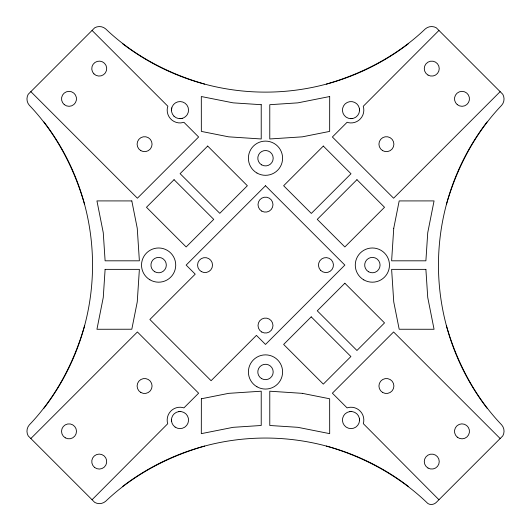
<?xml version="1.0" encoding="UTF-8"?>
<svg xmlns="http://www.w3.org/2000/svg" width="531" height="531" viewBox="0 0 531 531"><rect width="100%" height="100%" fill="white"/><g stroke="black" fill="none" stroke-linecap="round" stroke-linejoin="round"><path stroke-width="0.8" d="M171.447 110.123L171.739 107.906M84.522 325.941C74.008 362.587 55.768 397.254 29.318 424.906A9.512 9.512 0 0 0 28.203 435.885L94.704 502.386A9.512 9.512 0 0 0 105.682 501.271C133.334 474.82 168.008 456.58 204.647 446.067M446.478 204.236C456.992 167.597 475.232 132.923 501.682 105.271A9.512 9.512 0 0 0 502.797 94.299L436.296 27.791A9.512 9.512 0 0 0 425.318 28.906C397.666 55.357 362.992 73.597 326.353 84.11M30.851 438.526L137.403 331.968L198.621 393.186L183.872 407.927L182.956 407.576A12.824 12.824 0 0 0 167.716 423.738L92.062 499.737M438.938 30.44L363.244 106.293A12.824 12.824 0 0 1 348.19 122.634L347.128 122.243L332.379 136.991L393.597 198.209L500.149 91.651M180.002 118.672L182.213 118.38M350.38 118.645L352.604 118.519M349.418 411.658L351.641 411.532M178.489 411.644L180.719 411.538M204.647 84.11C168.008 73.597 133.334 55.357 105.682 28.906A9.512 9.512 0 0 0 94.704 27.791L28.203 94.299A9.512 9.512 0 0 0 29.318 105.271C55.768 132.923 74.008 167.597 84.522 204.236M326.353 446.067C364.14 456.793 399.538 476.081 427.827 503.474L429.3 504.198A7.115 7.115 0 0 0 436.296 502.386L502.797 435.885A9.512 9.512 0 0 0 501.682 424.906C475.232 397.254 456.992 362.587 446.478 325.941M92.062 30.44L167.882 106.26L167.424 107.62A12.824 12.824 0 0 0 180.839 122.92L183.925 122.303L198.621 136.991L137.403 198.209L30.851 91.651M500.149 438.526L393.597 331.968L332.379 393.186L347.121 407.927L347.971 407.596A12.824 12.824 0 0 1 363.31 423.665L438.938 499.737M359.401 108.516L359.527 110.74A8.549 8.549 0 0 1 346.199 117.192A8.549 8.549 0 0 1 347.274 102.423A8.549 8.549 0 0 1 359.527 110.74M359.401 418.474L359.527 420.705A8.549 8.549 0 0 1 346.179 427.116A8.549 8.549 0 0 1 347.294 412.355A8.549 8.549 0 0 1 359.527 420.705M171.48 419.337L171.586 421.568M43.947 121.951A235.127 235.127 0 0 1 43.947 408.226M408.638 43.535A235.127 235.127 0 0 1 122.362 43.535M487.053 408.226A235.127 235.127 0 0 1 487.053 121.951M122.362 486.642A235.127 235.127 0 0 1 408.638 486.642M201.362 398.774L201.315 433.648L233.136 427.322L261.225 425.484L261.225 391.208L228.662 393.345L201.362 398.774M329.685 96.529L329.658 131.403L302.338 136.839L269.775 138.969L269.775 104.7L297.864 102.855L329.685 96.529M105.111 269.363L103.266 297.46L96.941 329.273L131.814 329.233L137.25 301.933L139.381 269.363L105.111 269.363M393.75 228.25L391.619 260.814L425.889 260.814L427.734 232.724L434.059 200.91L399.186 200.924L393.75 228.25M174.055 179.69L146.476 207.276L186.149 246.955L213.734 219.369L174.055 179.69M207.687 146.065L180.102 173.65L219.781 213.323L247.36 185.737L207.687 146.065M265.5 185.737L186.149 265.088L195.216 274.155L149.875 319.503L211.086 380.714L256.433 335.373L265.5 344.44L344.851 265.088L265.5 185.737M323.313 146.065L283.64 185.737L311.325 213.429L350.998 173.75L323.313 146.065M356.945 179.69L317.266 219.369L344.851 246.955L384.524 207.276L356.945 179.69M311.219 316.854L283.64 344.44L323.313 384.112L350.898 356.533L311.219 316.854M344.851 283.229L317.266 310.808L356.945 350.487L384.524 322.901L344.851 283.229M131.814 200.924L96.941 200.91L103.266 232.724L105.111 260.814L139.381 260.814L137.25 228.25L131.814 200.924M425.889 269.363L391.619 269.363L393.75 301.933L399.186 329.253L434.059 329.273L427.734 297.46L425.889 269.363M261.225 104.7L233.136 102.855L201.315 96.529L201.342 131.403L228.662 136.839L261.225 138.969L261.225 104.7M302.338 393.345L269.775 391.208L269.775 425.484L297.864 427.322L329.685 433.648L329.651 398.774L302.338 393.345M261.756 211.112A7.48 7.48 0 0 0 272.98 204.634A7.48 7.48 0 0 0 261.756 198.149A7.48 7.48 0 0 0 261.756 211.112M320.671 270.379A7.48 7.48 0 0 0 333.183 267.027A7.48 7.48 0 0 0 324.023 257.86A7.48 7.48 0 0 0 320.671 270.379M201.302 271.567A7.48 7.48 0 0 0 212.526 265.088A7.48 7.48 0 0 0 201.302 258.61A7.48 7.48 0 0 0 201.302 271.567M261.756 332.028A7.48 7.48 0 0 0 272.98 325.549A7.48 7.48 0 0 0 261.756 319.071A7.48 7.48 0 0 0 261.756 332.028M382.665 150.651A7.48 7.48 0 0 0 393.896 144.18A7.48 7.48 0 0 0 382.685 137.688A7.48 7.48 0 0 0 382.665 150.651M140.841 392.482A7.48 7.48 0 0 0 152.065 386.004A7.48 7.48 0 0 0 140.841 379.526A7.48 7.48 0 0 0 140.841 392.482M140.841 150.651A7.48 7.48 0 0 0 152.065 144.173A7.48 7.48 0 0 0 140.841 137.695A7.48 7.48 0 0 0 140.841 150.651M382.672 392.482A7.48 7.48 0 0 0 393.896 386.004A7.48 7.48 0 0 0 382.672 379.526A7.48 7.48 0 0 0 382.672 392.482M93.954 73.889A7.48 7.48 0 0 0 106.465 70.537A7.48 7.48 0 0 0 97.306 61.377A7.48 7.48 0 0 0 93.954 73.889M64.244 104.594A7.48 7.48 0 0 0 76.391 100.08A7.48 7.48 0 0 0 66.408 91.817A7.48 7.48 0 0 0 64.244 104.594M65.273 437.829A7.48 7.48 0 0 0 76.491 431.345A7.48 7.48 0 0 0 65.273 424.866A7.48 7.48 0 0 0 65.273 437.829M94.525 467.386A7.48 7.48 0 0 0 106.631 462.753A7.48 7.48 0 0 0 96.569 454.589A7.48 7.48 0 0 0 94.525 467.386M457.277 437.159A7.48 7.48 0 0 0 469.377 432.519A7.48 7.48 0 0 0 459.308 424.362A7.48 7.48 0 0 0 457.277 437.159M428.019 468.057A7.48 7.48 0 0 0 439.243 461.578A7.48 7.48 0 0 0 428.019 455.1A7.48 7.48 0 0 0 428.019 468.057M457.257 104.627A7.48 7.48 0 0 0 469.371 100.034A7.48 7.48 0 0 0 459.335 91.836A7.48 7.48 0 0 0 457.257 104.627M428.019 75.083A7.48 7.48 0 0 0 439.243 68.599A7.48 7.48 0 0 0 428.019 62.12A7.48 7.48 0 0 0 428.019 75.083M173.956 116.163A8.549 8.549 0 0 0 188.259 112.333A8.549 8.549 0 0 0 177.785 101.859A8.549 8.549 0 0 0 173.956 116.163M175.117 427.077A8.549 8.549 0 0 0 188.518 420.778A8.549 8.549 0 0 0 176.365 412.322A8.549 8.549 0 0 0 175.117 427.077M256.951 173.026A17.098 17.098 0 0 0 282.598 158.211A17.098 17.098 0 0 0 256.951 143.403A17.098 17.098 0 0 0 256.951 173.026M261.65 164.875A7.693 7.693 0 0 0 273.193 158.211A7.693 7.693 0 0 0 261.65 151.547A7.693 7.693 0 0 0 261.65 164.875M363.828 279.897A17.098 17.098 0 0 0 389.475 265.088A17.098 17.098 0 0 0 363.828 250.28A17.098 17.098 0 0 0 363.828 279.897M368.527 271.753A7.693 7.693 0 0 0 380.07 265.088A7.693 7.693 0 0 0 368.527 258.424A7.693 7.693 0 0 0 368.527 271.753M149.848 279.764A17.098 17.098 0 0 0 175.721 265.354A17.098 17.098 0 0 0 150.306 250.147A17.098 17.098 0 0 0 149.848 279.764M154.78 271.753A7.693 7.693 0 0 0 166.322 265.088A7.693 7.693 0 0 0 154.78 258.424A7.693 7.693 0 0 0 154.78 271.753M256.951 386.774A17.098 17.098 0 0 0 282.598 371.965A17.098 17.098 0 0 0 256.951 357.157A17.098 17.098 0 0 0 256.951 386.774M261.65 378.63A7.693 7.693 0 0 0 273.193 371.965A7.693 7.693 0 0 0 261.65 365.301A7.693 7.693 0 0 0 261.65 378.63"/></g></svg>
